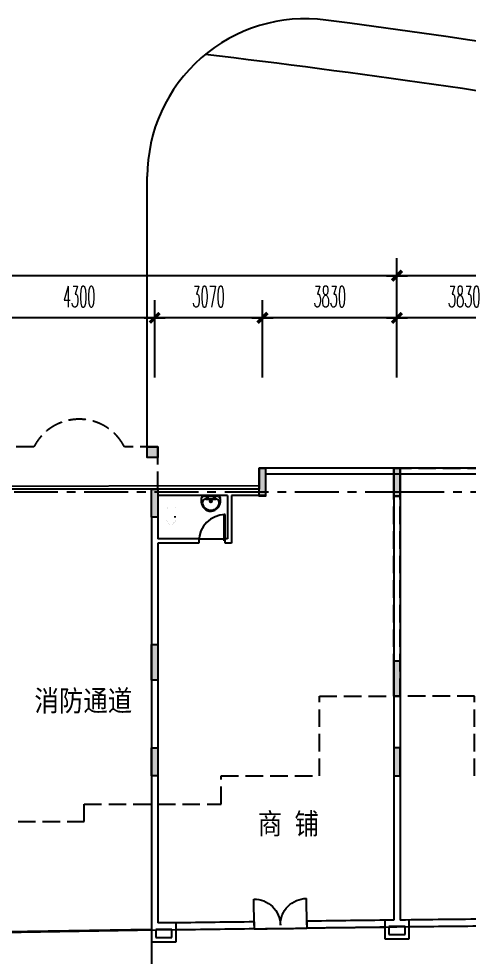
# Model space of a CAD drawing. Extents: x 34838826 to 35164760, y 36533342 to 36641385.
# Drawn here: x 35015913 to 35028738, y 36574295 to 36601049 of the extents above; entities that cross this region are included whole.
import ezdxf

# ---------------------------------------------------------------- set-up
doc = ezdxf.new("R2010")
doc.units = 0
doc.header["$LTSCALE"] = 1000
doc.header["$MEASUREMENT"] = 0
doc.linetypes.add('CENTER', pattern=[2, 1.25, -0.25, 0.25, -0.25])
doc.linetypes.add('DASH', pattern=[0.35, 0.25, -0.1])
doc.layers.get('0').update_dxf_attribs({"linetype": 'CONTINUOUS'})
doc.layers.get('DEFPOINTS').update_dxf_attribs({"linetype": 'CONTINUOUS'})
for name, color, linetype in [('AREA', 5, 'CONTINUOUS'), ('AXIS', 3, 'CONTINUOUS'), ('COLUMN', 6, 'CONTINUOUS'), ('DOTE', 8, 'CENTER'), ('FUN', 3, 'CONTINUOUS'), ('GROUND', 2, 'CONTINUOUS'), ('H', 8, 'CONTINUOUS'), ('PUB_DIM', 3, 'CONTINUOUS'), ('TEXT', 7, 'CONTINUOUS'), ('WALL', 4, 'CONTINUOUS'), ('WINDOW', 2, 'CONTINUOUS'), ('道路边线', 8, 'CONTINUOUS')]:
    doc.layers.add(name, color=color, linetype=linetype)
doc.styles.add('-宋体', font='SimSun.ttf')
doc.styles.add('DIM_FONT', font='SIMPLEX.shx', dxfattribs={"width": 0.45})
doc.dimstyles.new('DIMN', dxfattribs={"dimtxt": 300, "dimasz": 1, "dimexe": 250, "dimexo": 300, "dimgap": 150, "dimtad": 1, "dimdec": 0, "dimzin": 0, "dimtxsty": 'DIM_FONT', "dimblk": '_DIMX', "dimcen": 0.09, "dimclrt": 7, "dimazin": 3, "dimtfac": 1, "dimtdec": 0, "dimtix": 1, "dimtmove": 0, "dimatfit": 3, "dimtolj": 1, "dimtzin": 0})

# ---------------------------------------------------------------- blocks, each defined once
blk = doc.blocks.new('_DIMX')
blk.add_line((-150, 0), (150, 0))
at = {"const_width": 50}
blk.add_lwpolyline([(-70, -70), (70, 70)], dxfattribs=at)
blk = doc.blocks.new('*D80')
at = {"color": 0, "linetype": 'BYBLOCK'}
for p, q in [((35001682, 36592911), (35001682, 36595111)), ((35026682, 36592911), (35026682, 36595111)), ((35026680, 36594611), (35001684, 36594611))]:
    blk.add_line(p, q, dxfattribs=at)
at = {"layer": 'DEFPOINTS', "color": 0, "linetype": 'BYBLOCK'}
for p in [(35001682, 36594611), (35001682, 36592311), (35026682, 36592311)]:
    blk.add_point(p, dxfattribs=at)
at = {"color": 0, "linetype": 'BYBLOCK', "xscale": 2, "yscale": 2, "zscale": 2}
for p, rotation in [((35001682, 36594611), 180.000001633064), ((35026682, 36594611), 1.633064004025186e-06)]:
    blk.add_blockref('_DIMX', p, dxfattribs=dict(at, rotation=rotation))
at = {"color": 7, "linetype": 'BYBLOCK', "insert": (35014182, 36595211), "char_height": 600, "attachment_point": 5, "rotation": 0, "style": 'DIM_FONT'}
blk.add_mtext('\\A1;25000', dxfattribs=at)
blk = doc.blocks.new('*D85')
at = {"color": 0, "linetype": 'BYBLOCK'}
for p, q in [((35022852, 36590824), (35022852, 36593023)), ((35026682, 36590824), (35026682, 36593023)), ((35026680, 36592523), (35022854, 36592523))]:
    blk.add_line(p, q, dxfattribs=at)
at = {"layer": 'DEFPOINTS', "color": 0, "linetype": 'BYBLOCK'}
for p in [(35022852, 36592523), (35022852, 36590224), (35026682, 36590224)]:
    blk.add_point(p, dxfattribs=at)
at = {"color": 0, "linetype": 'BYBLOCK', "xscale": 2, "yscale": 2, "zscale": 2}
for p, rotation in [((35022852, 36592523), 180.0000015946394), ((35026682, 36592523), 1.594639380542162e-06)]:
    blk.add_blockref('_DIMX', p, dxfattribs=dict(at, rotation=rotation))
at = {"color": 7, "linetype": 'BYBLOCK', "insert": (35024767, 36593123), "char_height": 600, "attachment_point": 5, "rotation": 0, "style": 'DIM_FONT'}
blk.add_mtext('\\A1;3830', dxfattribs=at)
blk = doc.blocks.new('*D90')
at = {"color": 0, "linetype": 'BYBLOCK'}
for p, q in [((35015482, 36590824), (35015482, 36593023)), ((35019782, 36590824), (35019782, 36593023)), ((35019780, 36592523), (35015484, 36592523))]:
    blk.add_line(p, q, dxfattribs=at)
at = {"layer": 'DEFPOINTS', "color": 0, "linetype": 'BYBLOCK'}
for p in [(35015482, 36592523), (35015482, 36590224), (35019782, 36590224)]:
    blk.add_point(p, dxfattribs=at)
at = {"color": 0, "linetype": 'BYBLOCK', "xscale": 2, "yscale": 2, "zscale": 2}
for p, rotation in [((35015482, 36592523), 180.0000016330866), ((35019782, 36592523), 1.633086625929536e-06)]:
    blk.add_blockref('_DIMX', p, dxfattribs=dict(at, rotation=rotation))
at = {"color": 7, "linetype": 'BYBLOCK', "insert": (35017632, 36593123), "char_height": 600, "attachment_point": 5, "rotation": 0, "style": 'DIM_FONT'}
blk.add_mtext('\\A1;4300', dxfattribs=at)
blk = doc.blocks.new('*D91')
at = {"color": 0, "linetype": 'BYBLOCK'}
for p, q in [((35019782, 36590824), (35019782, 36593023)), ((35022852, 36590824), (35022852, 36593023)), ((35022850, 36592523), (35019784, 36592523))]:
    blk.add_line(p, q, dxfattribs=at)
at = {"layer": 'DEFPOINTS', "color": 0, "linetype": 'BYBLOCK'}
for p in [(35019782, 36592523), (35019782, 36590224), (35022852, 36590224)]:
    blk.add_point(p, dxfattribs=at)
at = {"color": 0, "linetype": 'BYBLOCK', "xscale": 2, "yscale": 2, "zscale": 2}
for p, rotation in [((35019782, 36592523), 180.0000016330208), ((35022852, 36592523), 1.633020758617931e-06)]:
    blk.add_blockref('_DIMX', p, dxfattribs=dict(at, rotation=rotation))
at = {"color": 7, "linetype": 'BYBLOCK', "insert": (35021317, 36593123), "char_height": 600, "attachment_point": 5, "rotation": 0, "style": 'DIM_FONT'}
blk.add_mtext('\\A1;3070', dxfattribs=at)
blk = doc.blocks.new('*D93')
at = {"color": 0, "linetype": 'BYBLOCK'}
for p, q in [((35001682, 36592024), (35001682, 36594223)), ((35026682, 36592024), (35026682, 36594223)), ((35026680, 36593723), (35001684, 36593723))]:
    blk.add_line(p, q, dxfattribs=at)
at = {"layer": 'DEFPOINTS', "color": 0, "linetype": 'BYBLOCK'}
for p in [(35001682, 36593723), (35001682, 36591424), (35026682, 36591424)]:
    blk.add_point(p, dxfattribs=at)
at = {"color": 0, "linetype": 'BYBLOCK', "xscale": 2, "yscale": 2, "zscale": 2}
for p, rotation in [((35001682, 36593723), 180.000001633064), ((35026682, 36593723), 1.633064004025186e-06)]:
    blk.add_blockref('_DIMX', p, dxfattribs=dict(at, rotation=rotation))
at = {"color": 7, "linetype": 'BYBLOCK', "insert": (35014182, 36594323), "char_height": 600, "attachment_point": 5, "rotation": 0, "style": 'DIM_FONT'}
blk.add_mtext('\\A1;25000', dxfattribs=at)
blk = doc.blocks.new('*D99')
at = {"color": 0, "linetype": 'BYBLOCK'}
for p, q in [((35001682, 36590824), (35001682, 36593023)), ((35005512, 36590824), (35005512, 36593023)), ((35005510, 36592523), (35001684, 36592523))]:
    blk.add_line(p, q, dxfattribs=at)
at = {"layer": 'DEFPOINTS', "color": 0, "linetype": 'BYBLOCK'}
for p in [(35001682, 36592523), (35001682, 36590224), (35005512, 36590224)]:
    blk.add_point(p, dxfattribs=at)
at = {"color": 0, "linetype": 'BYBLOCK', "xscale": 2, "yscale": 2, "zscale": 2}
for p, rotation in [((35001682, 36592523), 180.0000016714346), ((35005512, 36592523), 1.671434590733156e-06)]:
    blk.add_blockref('_DIMX', p, dxfattribs=dict(at, rotation=rotation))
at = {"color": 7, "linetype": 'BYBLOCK', "insert": (35003597, 36593123), "char_height": 600, "attachment_point": 5, "rotation": 0, "style": 'DIM_FONT'}
blk.add_mtext('\\A1;3830', dxfattribs=at)
blk = doc.blocks.new('M_A3PTU')
for p, q in [((-0.5, 0), (-0.499, -0.498)), ((0.5, 0), (0.499, -0.498))]:
    blk.add_line(p, q)
for centre, start, end in [((-0.498, -0.001), 269.885, 0.0763), ((0.498, -0.001), 179.9237, 270.115)]:
    blk.add_arc(centre, 0.498, start, end)
blk = doc.blocks.new('_A0AYL')
for p, q in [((-0.5, 0), (-0.5, -1)), ((-0.5, 0), (-0.463, 0)), ((-0.463, 0), (-0.463, -1)), ((-0.5, -1), (-0.463, -1))]:
    blk.add_line(p, q)
blk.add_arc((-0.5, 0), 1, 270, 360)
blk = doc.blocks.new('M_E6')
for p, q in [((240, 0), (-240, 0)), ((-237, 0), (239, 0)), ((240, 0), (270, -79)), ((-213, -36), (-271, -91)), ((-240, 0), (-270, -79)), ((-179, -23), (181, -23)), ((141, -105), (-141, -105)), ((-141, -105), (141, -105)), ((217, -37), (274, -95))]:
    blk.add_line(p, q)
for centre, radius in [((-99, -65), 16.3), ((2, -172), 31.6), ((2, -172), 23), ((101, -65), 16.3)]:
    blk.add_circle(centre, radius)
for centre, radius, start, end in [((28, -152), 307, 166.1751, 244.7296), ((-141, -205), 100, 90, 190.5602), ((0, -179), 243, 190.5602, 349.4398), ((-179, -73), 50, 90, 133.181), ((-28, -152), 307, 297.0639, 13.8249), ((141, -205), 100, 349.4398, 90), ((181, -73), 50, 44.5607, 90), ((0, -201), 250, 245.8071, 296.4628), ((28, -152), 307, 266.589, 266.5936)]:
    blk.add_arc(centre, radius, start, end)
at = {"width": 0.8, "flags": 9}
for tag in ['XSIZE', 'YSIZE']:
    blk.add_attdef(tag, (0, 0), '', height=0.5, dxfattribs=at)
blk = doc.blocks.new('M_E2')
blk.add_line((-306, -118), (-266, -118))
at = {"const_width": 1.5}
for points in [[(-366, 138, 0.97895), (-366, -138, 0.97895)], [(-366, 118, 0.97895), (-366, -118, 0.97895)], [(-306, 118, 0.414214), (-316, 108, 0.414214)], [(0, 88, 0.462192), (-59, 137, 0.462192)], [(-20, 88, 0.414214), (-50, 118, 0.414214)], [(-316, -108, 0.414214), (-306, -118, 0.414214)], [(-59, -137, 0.462192), (0, -88, 0.462192)], [(-50, -118, 0.414214), (-20, -88, 0.414214)]]:
    blk.add_lwpolyline(points, format="xyb", dxfattribs=at)
for points in [[(-366, 137), (-59, 137)], [(-316, 118), (-366, 118)], [(-340, 118), (-266, 118)], [(-316, 108), (-316, -108)], [(-50, 118), (-267, 118)], [(-20, -88), (-20, 88)], [(0, 88), (0, -88)], [(-381, -137), (-59, -137)], [(-316, -118), (-366, -118)], [(-340, -118), (-266, -118)], [(-266, -118), (-50, -118)]]:
    blk.add_lwpolyline(points, dxfattribs=at)
at = {"width": 0.8, "flags": 9}
for tag in ['XSIZE', 'YSIZE']:
    blk.add_attdef(tag, (0, 0), '', height=0.5, dxfattribs=at)

msp = doc.modelspace()

# ---------------------------------------------------------------- hatches: boundary and pattern name
at = {"layer": 'H'}
h = msp.add_hatch(color=256, dxfattribs=at)
h.paths.add_polyline_path([(35040392.1, 36588841.8), (35040692.1, 36588841.8), (35040692.1, 36588541.8), (35040392.1, 36588541.8)])
h.paths.add_polyline_path([(35037672.1, 36588841.8), (35037972.1, 36588841.8), (35037972.1, 36588541.8), (35037672.1, 36588541.8)])
h.paths.add_polyline_path([(35033492.1, 36588841.8), (35033792.1, 36588841.8), (35033792.1, 36588541.8), (35033492.1, 36588541.8)])
h.paths.add_polyline_path([(35040392.1, 36581921.8), (35040572.1, 36581921.8), (35040572.1, 36581631.8), (35040372.1, 36581631.8), (35040372.1, 36579461.8), (35040192.1, 36579461.8), (35040192.1, 36581921.8)])
h.paths.add_polyline_path([(35040392.1, 36587641.8), (35040572.1, 36587641.8), (35040572.1, 36586841.8), (35040392.1, 36586841.8)])
h.paths.add_polyline_path([(35037972.1, 36581921.8), (35037792.1, 36581921.8), (35037792.1, 36581631.8), (35037992.1, 36581631.8), (35037992.1, 36579461.8), (35038172.1, 36579461.8), (35038172.1, 36581921.8)])
h.paths.add_polyline_path([(35033672.1, 36583211.8), (35033492.1, 36583211.8), (35033492.1, 36582211.8), (35033672.1, 36582211.8)])
h.paths.add_polyline_path([(35033672.1, 36580261.8), (35033492.1, 36580261.8), (35033492.1, 36579461.8), (35033672.1, 36579461.8)])
h.paths.add_polyline_path([(35026772.1, 36580261.8), (35026592.1, 36580261.8), (35026592.1, 36579461.8), (35026772.1, 36579461.8)])
h.paths.add_polyline_path([(35026772.1, 36588241.8), (35026592.1, 36588241.8), (35026592.1, 36587441.8), (35026772.1, 36587441.8)])
h.paths.add_polyline_path([(35030602.1, 36588241.8), (35030422.1, 36588241.8), (35030422.1, 36587441.8), (35030602.1, 36587441.8)])
h.paths.add_polyline_path([(35033672.1, 36587641.8), (35033492.1, 36587641.8), (35033492.1, 36586841.8), (35033672.1, 36586841.8)])
h.paths.add_polyline_path([(35037972.1, 36587641.8), (35037792.1, 36587641.8), (35037792.1, 36586841.8), (35037972.1, 36586841.8)])
h.paths.add_polyline_path([(35019572.1, 36588841.8), (35019872.1, 36588841.8), (35019872.1, 36588541.8), (35019572.1, 36588541.8)])
h.paths.add_polyline_path([(35015392.1, 36588841.8), (35015692.1, 36588841.8), (35015692.1, 36588541.8), (35015392.1, 36588541.8)])
h.paths.add_polyline_path([(35012672.1, 36588841.8), (35012972.1, 36588841.8), (35012972.1, 36588541.8), (35012672.1, 36588541.8)])
h.paths.add_polyline_path([(35008492.1, 36588841.8), (35008792.1, 36588841.8), (35008792.1, 36588541.8), (35008492.1, 36588541.8)])
h.paths.add_polyline_path([(35015392.1, 36581921.8), (35015572.1, 36581921.8), (35015572.1, 36581631.8), (35015372.1, 36581631.8), (35015372.1, 36579461.8), (35015192.1, 36579461.8), (35015192.1, 36581921.8)])
h.paths.add_polyline_path([(35019692.1, 36583211.8), (35019872.1, 36583211.8), (35019872.1, 36582191.8), (35019692.1, 36582191.8)])
h.paths.add_polyline_path([(35019692.1, 36580261.8), (35019872.1, 36580261.8), (35019872.1, 36579461.8), (35019692.1, 36579461.8)])
h.paths.add_polyline_path([(35026592.1, 36582741.8), (35026772.1, 36582741.8), (35026772.1, 36581741.8), (35026592.1, 36581741.8)])
h.paths.add_polyline_path([(35026592.1, 36588241.8), (35026772.1, 36588241.8), (35026772.1, 36587441.8), (35026592.1, 36587441.8)])
h.paths.add_polyline_path([(35022762.1, 36588241.8), (35022942.1, 36588241.8), (35022942.1, 36587441.8), (35022762.1, 36587441.8)])
h.paths.add_polyline_path([(35019692.1, 36587641.8), (35019872.1, 36587641.8), (35019872.1, 36586841.8), (35019692.1, 36586841.8)])
h.paths.add_polyline_path([(35015392.1, 36587641.8), (35015572.1, 36587641.8), (35015572.1, 36586841.8), (35015392.1, 36586841.8)])
h.paths.add_polyline_path([(35012972.1, 36581921.8), (35012792.1, 36581921.8), (35012792.1, 36581631.8), (35012992.1, 36581631.8), (35012992.1, 36579461.8), (35013172.1, 36579461.8), (35013172.1, 36581921.8)])
h.paths.add_polyline_path([(35008672.1, 36583211.8), (35008492.1, 36583211.8), (35008492.1, 36582411.8), (35008672.1, 36582411.8)])
h.paths.add_polyline_path([(35008672.1, 36580261.8), (35008492.1, 36580261.8), (35008492.1, 36579461.8), (35008672.1, 36579461.8)])
h.paths.add_polyline_path([(35001772.1, 36580261.8), (35001592.1, 36580261.8), (35001592.1, 36579461.8), (35001772.1, 36579461.8)])
h.paths.add_polyline_path([(35001772.1, 36582541.8), (35001592.1, 36582541.8), (35001592.1, 36581741.8), (35001772.1, 36581741.8)])
h.paths.add_polyline_path([(35001772.1, 36588241.8), (35001592.1, 36588241.8), (35001592.1, 36587441.8), (35001772.1, 36587441.8)])
h.paths.add_polyline_path([(35005602.1, 36588241.8), (35005422.1, 36588241.8), (35005422.1, 36587441.8), (35005602.1, 36587441.8)])
h.paths.add_polyline_path([(35008672.1, 36587641.8), (35008492.1, 36587641.8), (35008492.1, 36586841.8), (35008672.1, 36586841.8)])
h.paths.add_polyline_path([(35012972.1, 36587641.8), (35012792.1, 36587641.8), (35012792.1, 36586841.8), (35012972.1, 36586841.8)])
h.paths.add_polyline_path([(34994143.7, 36588688.1), (34994443.6, 36588694.4), (34994450, 36588394.5), (34994150, 36588388.2)])
h.paths.add_polyline_path([(34989964.6, 36588599.8), (34990264.6, 36588606.1), (34990270.9, 36588306.2), (34989971, 36588299.8)])
h.paths.add_polyline_path([(34987245.2, 36588542.3), (34987545.2, 36588548.6), (34987551.5, 36588248.7), (34987251.6, 36588242.4)])
h.paths.add_polyline_path([(34990110.9, 36581681.3), (34990290.8, 36581685.1), (34990296.9, 36581395.2), (34990097, 36581391), (34990142.8, 36579221.4), (34989962.9, 36579217.6), (34989910.9, 36581677.1)])
h.paths.add_polyline_path([(34994382.6, 36583061.9), (34994562.6, 36583065.7), (34994579.5, 36582265.9), (34994399.5, 36582262.1)])
h.paths.add_polyline_path([(34994445, 36580112.5), (34994624.9, 36580116.3), (34994641.8, 36579316.5), (34994461.9, 36579312.7)])
h.paths.add_polyline_path([(35001312.1, 36580257.5), (35001492.1, 36580257.5), (35001492.1, 36579457.5), (35001312.1, 36579457.5)])
h.paths.add_polyline_path([(35001295.2, 36582537.8), (35001475.2, 36582541.6), (35001492.1, 36581741.8), (35001312.2, 36581738)])
h.paths.add_polyline_path([(35001174.8, 36588236.6), (35001354.8, 36588240.4), (35001371.7, 36587440.6), (35001191.7, 36587436.8)])
h.paths.add_polyline_path([(34997345.7, 36588155.6), (34997525.6, 36588159.4), (34997542.5, 36587359.6), (34997362.6, 36587355.8)])
h.paths.add_polyline_path([(34994289, 36587490.9), (34994469, 36587494.7), (34994485.9, 36586694.9), (34994305.9, 36586691.1)])
h.paths.add_polyline_path([(34989990, 36587400), (34990169.9, 36587403.8), (34990186.8, 36586604), (34990006.9, 36586600.2)])
h.paths.add_polyline_path([(34987691.4, 36581630.2), (34987511.4, 36581626.4), (34987517.6, 36581336.4), (34987717.5, 36581340.7), (34987763.4, 36579171.1), (34987943.3, 36579174.9), (34987891.3, 36581634.4)])
h.paths.add_polyline_path([(34987570.5, 36587348.9), (34987390.6, 36587345.1), (34987407.5, 36586545.3), (34987587.4, 36586549.1)])
h = msp.add_hatch(color=256, dxfattribs=at)
h.paths.add_polyline_path([(35005602.1, 36588241.8), (35005422.1, 36588241.8), (35005422.1, 36587441.8), (35005602.1, 36587441.8)])
h.paths.add_polyline_path([(35019572.1, 36588841.8), (35019872.1, 36588841.8), (35019872.1, 36588541.8), (35019572.1, 36588541.8)])
h.paths.add_polyline_path([(35015392.1, 36588841.8), (35015692.1, 36588841.8), (35015692.1, 36588541.8), (35015392.1, 36588541.8)])
h.paths.add_polyline_path([(35012672.1, 36588841.8), (35012972.1, 36588841.8), (35012972.1, 36588541.8), (35012672.1, 36588541.8)])
h.paths.add_polyline_path([(35008492.1, 36588841.8), (35008792.1, 36588841.8), (35008792.1, 36588541.8), (35008492.1, 36588541.8)])
h = msp.add_hatch(color=256, dxfattribs=at)
h.paths.add_polyline_path([(35022762.1, 36588241.8), (35022942.1, 36588241.8), (35022942.1, 36587441.8), (35022762.1, 36587441.8)])
h.paths.add_polyline_path([(35030602.1, 36588241.8), (35030422.1, 36588241.8), (35030422.1, 36587441.8), (35030602.1, 36587441.8)])
h.paths.add_polyline_path([(35040392.1, 36588841.8), (35040692.1, 36588841.8), (35040692.1, 36588541.8), (35040392.1, 36588541.8)])
h.paths.add_polyline_path([(35037672.1, 36588841.8), (35037972.1, 36588841.8), (35037972.1, 36588541.8), (35037672.1, 36588541.8)])
h.paths.add_polyline_path([(35033492.1, 36588841.8), (35033792.1, 36588841.8), (35033792.1, 36588541.8), (35033492.1, 36588541.8)])
msp.add_hatch(color=256, dxfattribs=at).paths.add_polyline_path([(35026772.1, 36588241.8), (35026592.1, 36588241.8), (35026592.1, 36587441.8), (35026772.1, 36587441.8)])

# ---------------------------------------------------------------- linework, layer by layer
at = {"linetype": 'DASH', "ltscale": 2}
msp.add_lwpolyline([(35019872.1, 36587641.8), (35019872.1, 36587641.8), (35019872.1, 36588841.8), (35018922.1, 36588841.8, 0.6127767), (35016342.1, 36588841.8), (35015392.1, 36588841.8)], format="xyb", dxfattribs=at)
for points in [[(35015192.1, 36578161.8), (35017772.1, 36578161.8), (35017772.1, 36578661.8), (35021672.1, 36578661.8), (35021672.1, 36579461.8), (35024472.1, 36579461.8), (35024472.1, 36581741.8), (35026772.1, 36581741.8), (35026772.1, 36588241.8), (35022762.1, 36588241.8), (35022762.1, 36587641.8), (35019872.1, 36587641.8)], [(35049472.1, 36579461.8), (35046672.1, 36579461.8), (35046672.1, 36578661.8), (35042772.1, 36578661.8), (35042772.1, 36578161.8), (35040192.1, 36578161.8), (35040192.1, 36579461.8), (35038172.1, 36579461.8), (35038172.1, 36578161.8), (35035592.1, 36578161.8), (35035592.1, 36578661.8), (35031692.1, 36578661.8), (35031692.1, 36579461.8), (35028892.1, 36579461.8), (35028892.1, 36581741.8), (35026592.1, 36581741.8), (35026592.1, 36588241.8), (35030602.1, 36588241.8), (35030602.1, 36587641.8), (35033492.1, 36587641.8)]]:
    msp.add_lwpolyline(points, dxfattribs=at)
at = {"layer": 'AREA'}
for points in [[(35080882.1, 36588241.8), (35072762.1, 36588241.8), (35072762.1, 36587551.8), (35055602.1, 36587551.8), (35055602.1, 36588241.8), (35047762.1, 36588241.8), (35047762.1, 36587680.6), (35030602.1, 36587641.8), (35030602.1, 36588241.8), (35022762.1, 36588241.8), (35022762.1, 36587737.1), (35005602.1, 36587696.7)], [(35014872.1, 36574988.6), (35020392.1, 36575084.9), (35026332.1, 36575148.6), (35027032.1, 36575171.6), (35033232.1, 36575219.6), (35038832.1, 36575263.3), (35044432.1, 36575263.3), (35051332.1, 36575263.3), (35058232.1, 36575317.7), (35063832.1, 36575317.7), (35069432.1, 36575317.7), (35076073.8, 36575172.1), (35083512.1, 36575172.1)]]:
    msp.add_lwpolyline(points, dxfattribs=at)
at = {"layer": 'COLUMN'}
for points in [[(35019572.1, 36588841.8), (35019872.1, 36588841.8), (35019872.1, 36588541.8), (35019572.1, 36588541.8)], [(35022762.1, 36588241.8), (35022942.1, 36588241.8), (35022942.1, 36587441.8), (35022762.1, 36587441.8)], [(35026592.1, 36588241.8), (35026772.1, 36588241.8), (35026772.1, 36587441.8), (35026592.1, 36587441.8)], [(35026772.1, 36588241.8), (35026592.1, 36588241.8), (35026592.1, 36587441.8), (35026772.1, 36587441.8)], [(35019692.1, 36587641.8), (35019872.1, 36587641.8), (35019872.1, 36586841.8), (35019692.1, 36586841.8)], [(35019692.1, 36583211.8), (35019872.1, 36583211.8), (35019872.1, 36582191.8), (35019692.1, 36582191.8)], [(35026592.1, 36582741.8), (35026772.1, 36582741.8), (35026772.1, 36581741.8), (35026592.1, 36581741.8)], [(35019692.1, 36580261.8), (35019872.1, 36580261.8), (35019872.1, 36579461.8), (35019692.1, 36579461.8)], [(35026772.1, 36580261.8), (35026592.1, 36580261.8), (35026592.1, 36579461.8), (35026772.1, 36579461.8)]]:
    msp.add_lwpolyline(points, close=True, dxfattribs=at)
at = {"layer": 'DOTE'}
for p, q in [((35027027.4, 36587551.8), (35001171.9, 36587551.8)), ((35052027.4, 36587551.8), (35026171.9, 36587551.8))]:
    msp.add_line(p, q, dxfattribs=at)
at = {"layer": 'GROUND'}
for p, q in [((35019692.1, 36587641.8), (35015572.1, 36587641.8)), ((35021042.1, 36586221.8), (35021792.1, 36586221.8)), ((35019692.1, 36575084.9), (35015572.1, 36575019.9))]:
    msp.add_line(p, q, dxfattribs=at)
msp.add_arc((34991169.1, 39079105), 2504200, 270.719491, 270.7538122, dxfattribs=at)
at = {"layer": 'WALL'}
for p, q in [((35030602.1, 36588241.8), (35022762.1, 36588241.8)), ((35022762.1, 36588241.8), (35022762.1, 36587641.8)), ((35022762.1, 36587641.8), (35019692.1, 36587641.8)), ((35021852.1, 36587461.8), (35021852.1, 36586221.8)), ((35021972.1, 36587461.8), (35021972.1, 36586101.8)), ((35026592.1, 36587441.8), (35026592.1, 36575351.6)), ((35026772.1, 36587441.8), (35026772.1, 36575353.7)), ((35019692.1, 36586841.8), (35019692.1, 36575062.3)), ((35019872.1, 36586841.8), (35019872.1, 36586221.8)), ((35021042.1, 36586221.8), (35019872.1, 36586221.8)), ((35021042.1, 36586221.8), (35021042.1, 36586101.8)), ((35021852.1, 36586221.8), (35021792.1, 36586221.8)), ((35021792.1, 36586101.8), (35021792.1, 36586221.8)), ((35021042.1, 36586101.8), (35019872.1, 36586101.8)), ((35019872.1, 36586101.8), (35019872.1, 36575272.2)), ((35021972.1, 36586101.8), (35021792.1, 36586101.8)), ((35019692.1, 36575264.9), (35019692.1, 36574734.9)), ((35020392.1, 36575272.2), (35019872.1, 36575272.2)), ((35020392.1, 36574734.9), (35020392.1, 36575272.2)), ((35022612.1, 36575302.4), (35022614.8, 36575102.4)), ((35024112.1, 36575321.7), (35024114.6, 36575121.7)), ((35026592.1, 36575351.6), (35026332.1, 36575351.6)), ((35026332.1, 36575351.6), (35026332.1, 36574821.6)), ((35026912.1, 36575171.6), (35026452.1, 36575171.6)), ((35026452.1, 36575171.6), (35026452.1, 36574941.6)), ((35026912.1, 36574941.6), (35026912.1, 36575171.6)), ((35026912.1, 36575171.6), (35026912.1, 36575171.6)), ((35027032.1, 36574821.6), (35027032.1, 36575356.7)), ((35027032.1, 36575171.6), (35027032.1, 36575171.6)), ((35020272.1, 36575084.9), (35019812.1, 36575084.9)), ((35019812.1, 36575084.9), (35019812.1, 36574854.9)), ((35020272.1, 36574854.9), (35020272.1, 36575084.9)), ((35020272.1, 36575084.9), (35020272.1, 36575084.9)), ((35020392.1, 36575084.9), (35020392.1, 36575084.9)), ((35026452.1, 36574941.6), (35026912.1, 36574941.6)), ((35019692.1, 36574734.9), (35020392.1, 36574734.9)), ((35019812.1, 36574854.9), (35020272.1, 36574854.9)), ((35026332.1, 36574821.6), (35027032.1, 36574821.6))]:
    msp.add_line(p, q, dxfattribs=at)
for points in [[(35031392.1, 36587461.8), (35030422.1, 36587461.8), (35030422.1, 36588061.8), (35022942.1, 36588061.8), (35022942.1, 36587461.8), (35021972.1, 36587461.8)], [(35021852.1, 36587461.8), (35019872.1, 36587461.8)]]:
    msp.add_lwpolyline(points, dxfattribs=at)
for radius, start, end in [(2504200, 90.7538122, 90.8046104), (2504200, 90.6686929, 90.719491), (2504200, 90.6018798, 90.6586251), (2504000, 90.6018798, 90.652728), (2504000, 90.7538122, 90.8046747), (2504000, 90.6687463, 90.719491)]:
    msp.add_arc((35055557.7, 34071319.2), radius, start, end, dxfattribs=at)
at = {"layer": '道路边线'}
for p, q in [((35019572.1, 36588541.8), (35019572.1, 36596549.2)), ((35019692.1, 36574734.9), (35019692.1, 36561520.1))]:
    msp.add_line(p, q, dxfattribs=at)
for centre, radius, start, end in [((35024072.1, 36596549.2), 4500, 82.49277, 180), ((34987271.9, 36317295.9), 286167.6, 78.079229, 82.492774), ((34987271.9, 36317295.9), 284767.6, 77.869825, 83.15268)]:
    msp.add_arc(centre, radius, start, end, dxfattribs=at)

# ---------------------------------------------------------------- block references
at = {"layer": 'FUN', "rotation": 1.872842744887748e-05}
msp.add_blockref('M_E6', (35021379.6, 36587461.8), dxfattribs=at)
at = {"layer": 'FUN', "extrusion": (0, 0, -1), "xscale": -1, "zscale": -1, "rotation": 269.9999812696175}
msp.add_blockref('M_E2', (-35020252.1, 36587133.9), dxfattribs=at)
at = {"layer": 'PUB_DIM', "extrusion": (0, 0, -1), "xscale": -1, "zscale": -1, "rotation": 269.9999812715724}
msp.add_blockref('M_E2', (-35020252.1, 36587133.9), dxfattribs=at)
at = {"layer": 'WINDOW'}
for name, p, xscale, yscale, zscale, rotation in [('_A0AYL', (35021417.1, 36586161.8), 750, 750, 750, 180.0000187284275), ('M_A3PTU', (35023363.4, 36575212.1), 1500, -1500, 1500, 0.7366516330000001)]:
    msp.add_blockref(name, p, dxfattribs=dict(at, xscale=xscale, yscale=yscale, zscale=zscale, rotation=rotation))

# ---------------------------------------------------------------- texts
at = {"layer": 'TEXT', "style": '-宋体', "width": 0.85}
for s, p in [('消防通道', (35016359.3, 36581308.5)), ('商 铺', (35022719.7, 36577801.6))]:
    msp.add_text(s, height=600, dxfattribs=at).set_placement(p)

# ---------------------------------------------------------------- dimensions: what is measured, and where the dimension line sits
at = {"layer": 'AXIS'}
for p1, p2, picture, middle, set_off in [((35026682.1, 36591423.5), (35001682.1, 36591423.5), '*D80', (35014182.1, 36594322.7), (0, -887.9)), ((35051682.1, 36591423.5), (35026682.1, 36591423.5), '*D93', (35039182.1, 36594322.7), (25000, 0)), ((35030512.1, 36590223.5), (35026682.1, 36590223.5), '*D99', (35028597.1, 36593122.7), (25000, 0))]:
    dim = msp.add_aligned_dim(p1=p1, p2=p2, distance=-2299.2, dimstyle='DIMN', override={"dimscale": 2, "dimblk1": '_DIMX', "dimblk2": '_DIMX', "dimsah": 1}, dxfattribs=at)
    dim.commit()
    dim.dimension.update_dxf_attribs({"geometry": picture, "text_midpoint": middle, "insert": set_off})
for p1, p2, picture, middle in [((35019782.1, 36590223.5), (35015482.1, 36590223.5), '*D90', (35017632.1, 36593122.7)), ((35022852.1, 36590223.5), (35019782.1, 36590223.5), '*D91', (35021317.1, 36593122.7)), ((35026682.1, 36590223.5), (35022852.1, 36590223.5), '*D85', (35024767.1, 36593122.7))]:
    dim = msp.add_aligned_dim(p1=p1, p2=p2, distance=-2299.2, dimstyle='DIMN', override={"dimscale": 2, "dimblk1": '_DIMX', "dimblk2": '_DIMX', "dimsah": 1}, dxfattribs=at)
    dim.commit()
    dim.dimension.update_dxf_attribs({"geometry": picture, "text_midpoint": middle})

doc.saveas('drawing.dxf')
